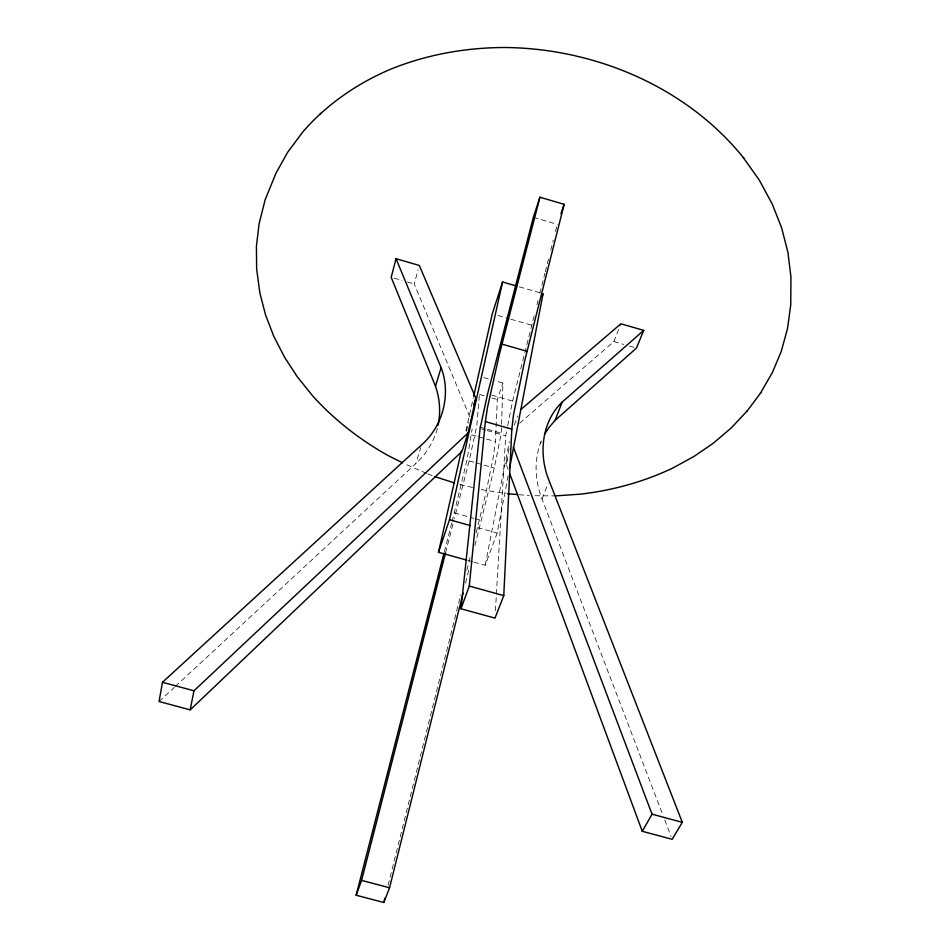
<?xml version="1.0" encoding="UTF-8"?>
<svg xmlns="http://www.w3.org/2000/svg" width="950" height="950" viewBox="0 0 950 950"><rect width="100%" height="100%" fill="white"/><g stroke="black" fill="none" stroke-linecap="round" stroke-linejoin="round"><path stroke-width="0.71" stroke-dasharray="4.75 3.56" d="M474.905 545.633L494.273 467.994L501.291 433.2L501.529 425.826M501.576 424.341L502.93 383.052L494.689 380.701M476.188 532.831L486.174 491.696L493.038 458.494L495.437 441.584L497.301 399.511L502.93 383.052M495.413 610.767L505.697 435.789L507.431 427.108M479.334 395.687L476.734 426.241L469.146 460.916L454.409 518.379M452.117 521.503L466.83 460.667L472.138 429.103M473.884 562.103L485.213 565.25L497.159 533.057L508.286 475.036M485.213 565.25L509.343 441.655M508.191 469.431L506.136 463.861L509.521 446.452M507.716 425.659L512.596 401.066L522.405 362.271M465.88 430.896L473.373 397.67M466.521 431.217L468.469 422.56M465.583 583.003L469.169 568.622M388.111 885.234L458.221 604.758M458.577 603.321L460.738 594.688M466.842 570.237L470.084 557.294M522.773 360.834L534.399 314.854M536.94 304.796L538.033 300.485M539.849 293.301L544.932 273.184M545.3 271.748L548.566 258.816M550.751 250.194L553.292 240.136M555.477 231.527L556.926 225.779M444.374 551.689L451.749 522.939M445.562 552.852L454.041 519.816M469.763 416.789L414.212 283.967L418.131 269.717M175.394 686.375L415.874 463.541L420.791 447.497M437.356 428.545C433.663 441.928 426.087 454.159 415.874 463.541M541.346 440.895C533.674 459.361 534.862 480.593 542.023 499.011L662.637 814.411M514.318 425.101L517.596 415.946M506.136 463.861L508.024 458.624M540.36 443.496L541.084 441.608M542.023 499.011L548.126 483.396M519.638 423.201L613.842 341.572L620.362 325.149M159.066 701.504L174.301 687.384M535.052 495.734L554.016 495.888M518.997 494.701L529.209 495.567M481.223 489.582L505.851 493.572M459.8 484.429L474.074 487.861M468.219 560.536L472.471 561.711M454.338 512.869L473.848 518.332M475.249 518.724L479.429 519.888M477.541 527.582L497.159 533.057M469.146 460.916L474.727 462.484M476.116 462.876L494.273 467.994M479.465 427.013L501.291 433.2M481.519 428.937L485.782 430.148M487.207 430.552L505.697 435.789M471.604 434.839L477.209 436.418M478.61 436.822L495.437 441.584M483.692 377.554L489.191 379.121M491.744 395.129L512.596 401.066M479.596 394.464L485.046 396.019M491.851 397.955L497.301 399.511M519.329 286.829L540.265 292.885M393.894 278.101L402.016 280.44M407.431 282.007L414.212 283.967M613.842 341.572L623.734 344.423M629.387 346.049L636.441 348.092M497.954 315.495L509.331 318.772M510.744 319.188L532.059 325.327M533.342 217.324L557.294 224.342M426.467 473.338L403.75 463.446M427.821 473.896L433.224 476.104M664.762 819.945L671.104 836.546"/><path stroke-width="1.43" d="M503.773 595.614L511.836 429.127L513.511 414.711L524.554 361.451L564.146 204.333L539.944 197.22L533.342 217.324L487.576 393.941L480.094 428.533L460.999 608.76L494.974 618.129L503.773 595.614L469.3 586.067L485.355 421.622L487.516 407.324L499.379 354.243L539.944 197.22M396.055 258.721L441.121 367.603C451.262 394.226 443.032 426.122 421.61 444.814L162.462 682.29L159.066 701.504L190.166 709.864L461.973 451.404L468.136 432.867L475.867 398.299L419.306 265.454L396.055 258.721L391.186 277.317L435.468 386.199C439.814 398.644 440.871 412.264 438.093 425.161M509.675 467.78L543.056 293.692L542.094 296.447M190.166 709.864L193.978 690.781L468.136 432.867M466.806 560.144L438.496 552.271L449.504 519.745L502.586 281.972L516.539 286.021M438.496 552.271L461.308 451.131M473.694 396.221L492.278 313.856L502.586 281.972M444.006 553.126L356.155 895.232L383.8 902.5L389.559 887.763L463.077 593.061M383.8 902.5L384.881 898.189M356.155 895.232L361.582 880.401L445.562 552.852M435.468 386.199L441.121 367.603M473.694 404.902L475.867 398.299M560.951 213.667L564.146 204.333M460.999 608.76L469.3 586.067M544.528 434.399L548.791 427.749L555.192 420.28L562.103 402.135L643.732 330.386L620.896 323.784L520.588 409.747M643.732 330.386L636.441 348.092L555.192 420.28M562.103 402.135C541.298 422.156 538.424 454.991 549.148 480.783L682.302 822.332L672.161 839.313L642.271 831.286L652.033 814.186L513.285 446.892M760.392 393.288L772.492 372.293L781.232 351.441L787.502 328.629L790.744 304.891L790.934 276.854L787.894 252.178L781.518 227.501L772.172 203.894L759.323 180.179L743.292 157.558M555.465 495.9L580.343 494.166C612.346 490.449 643.779 481.899 672.885 467.994L693.999 456.439L713.165 443.317L731.203 427.975L747.318 410.792M746.854 411.409L760.879 392.635M743.731 158.044C686.577 86.996 595.258 48.414 505.008 47.5L504.782 47.5C465.262 47.619 425.766 54.696 389.168 69.813L388.633 70.062C355.989 84.241 326.135 104.951 302.801 131.943L287.66 152.273L276.011 173.09L265.133 199.797L259.089 223.82L256.417 246.382L256.642 268.981L259.873 292.992L265.549 314.913L273.743 336.217L284.584 357.319L297.326 376.817L312.431 395.616C334.02 419.662 359.801 439.696 387.956 455.501L402.456 462.793M320.257 113.727L320.874 113.228M507.312 493.703L517.536 494.57M361.582 880.401L389.559 887.763M162.462 682.29L193.978 690.781M652.033 814.186L682.302 822.332M449.504 519.745L470.523 525.623M485.355 421.622L511.836 429.127M501.944 344.102L527.036 351.31M434.625 476.556L454.159 482.838M509.746 473.611L642.271 831.286"/></g></svg>
